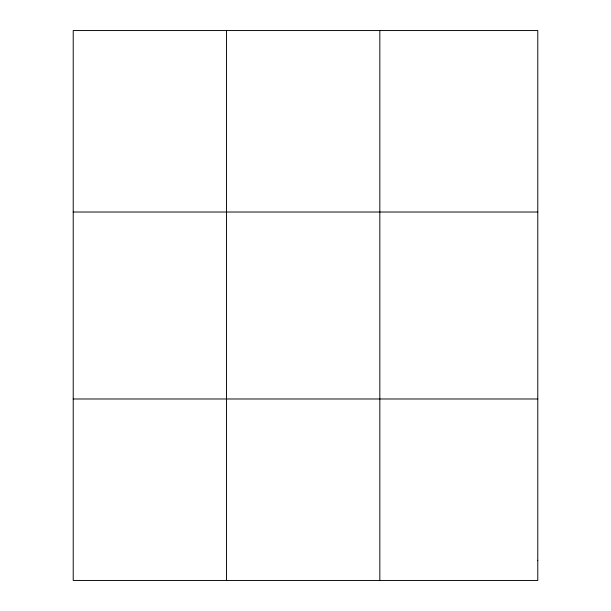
<?xml version="1.0" encoding="UTF-8"?>
<svg xmlns="http://www.w3.org/2000/svg" width="611" height="611" viewBox="0 0 611 611"><rect width="100%" height="100%" fill="white"/><g stroke="black" fill="none" stroke-linecap="round" stroke-linejoin="round"><path stroke-width="0.92" d="M226.528 30.55L226.528 580.45M379.828 30.55L379.828 580.45M73.221 212.017L537.779 212.017M73.221 398.983L537.779 398.983M537.779 560.287L537.779 580.45L73.221 580.45L73.221 30.55L537.779 30.55L537.779 560.287"/></g></svg>
